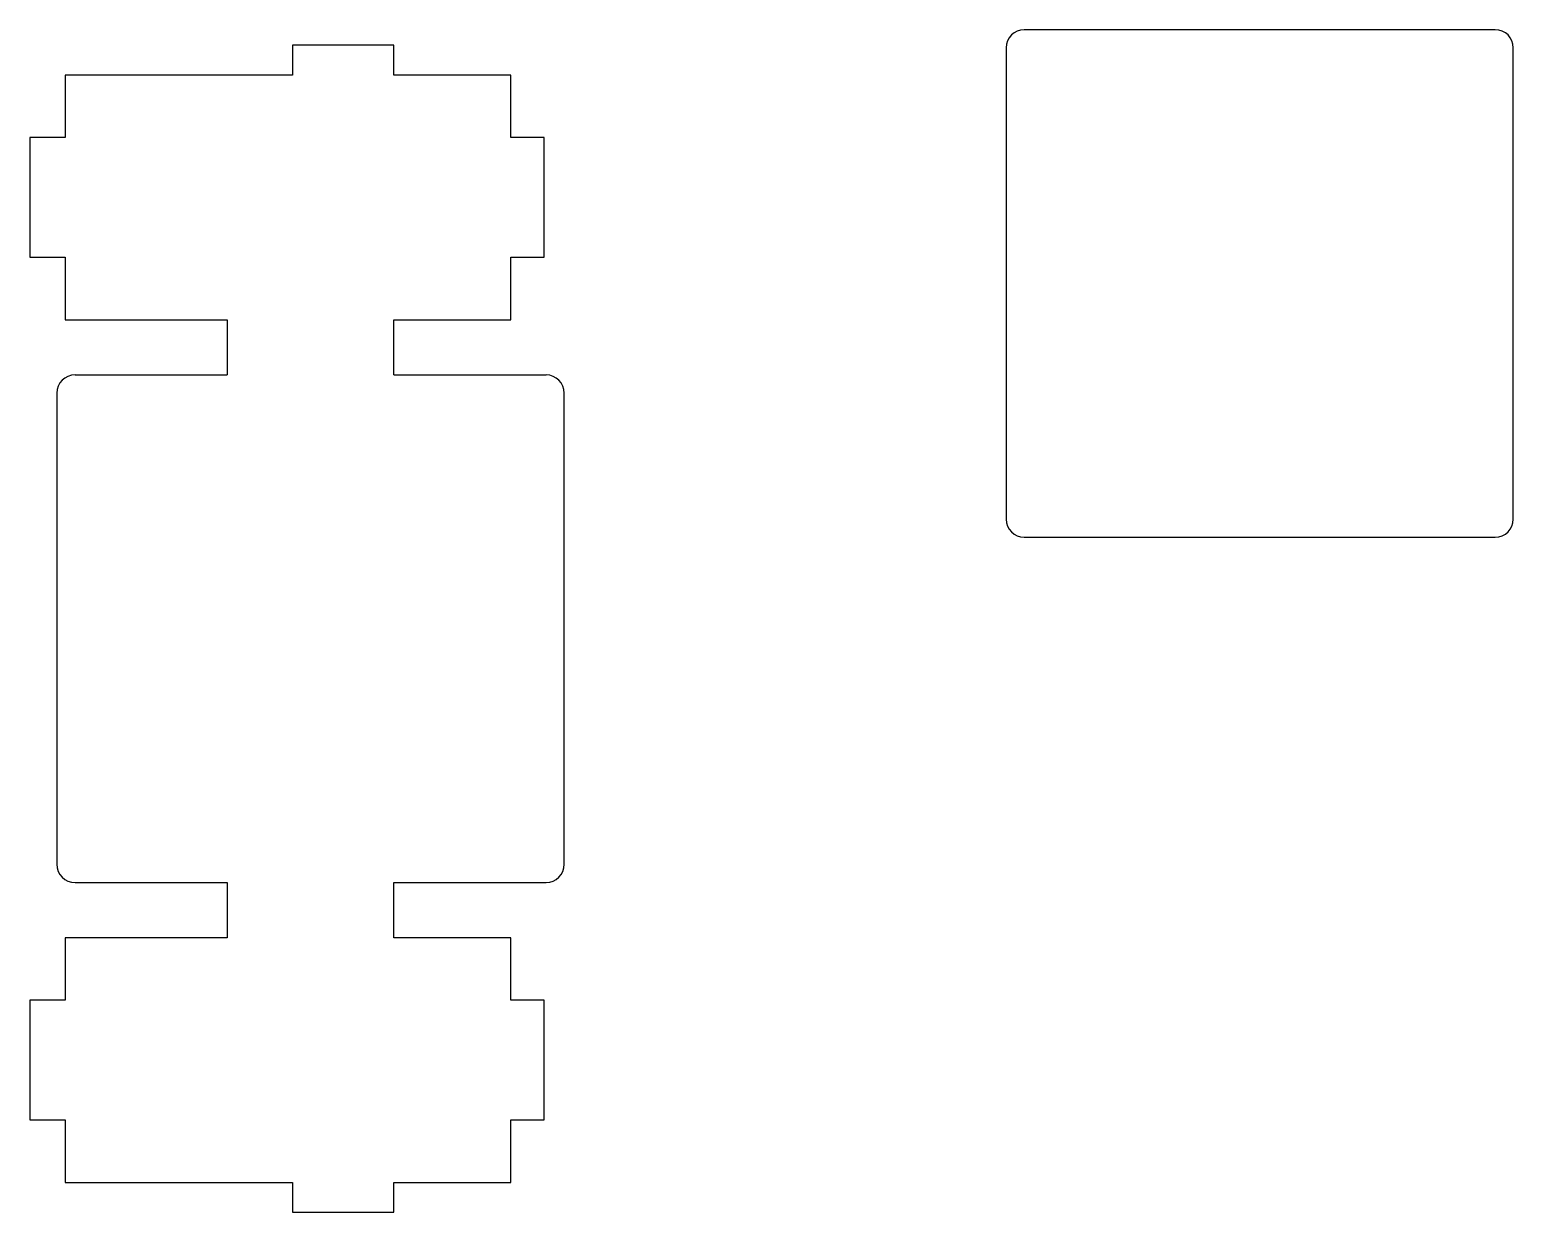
# Model space of a CAD drawing. Header units: millimetres. Extents: x 7 to 438, y -15 to 159.
# Drawn here: x 287.97 to 328.92, y 57.6 to 90.23 of the extents above; entities that cross this region are included whole.
import ezdxf

# ---------------------------------------------------------------- set-up
doc = ezdxf.new("R2010")
doc.units = ezdxf.units.MM
doc.header["$MEASUREMENT"] = 0
doc.layers.get('0').update_dxf_attribs({"linetype": 'CONTINUOUS'})

msp = doc.modelspace()

# ---------------------------------------------------------------- linework, layer by layer
for p, q in [((328.41779, 90.22806), (315.41779, 90.22806)), ((314.91779, 89.72806), (314.91779, 76.72806)), ((328.91779, 76.72806), (328.91779, 89.72806)), ((288.72404, 80.20306), (288.72404, 67.20306)), ((302.72404, 67.20306), (302.72404, 80.20306)), ((315.41779, 76.22806), (328.41779, 76.22806))]:
    msp.add_line(p, q)
at = {"color": 0}
for p, q in [((295.22279, 89.80296), (295.22279, 88.97746)), ((298.02279, 89.80296), (295.22279, 89.80296)), ((298.02279, 88.97746), (298.02279, 89.80296)), ((295.22279, 88.97746), (288.95279, 88.97746)), ((288.95279, 88.97746), (288.95279, 87.25236)), ((301.25279, 88.97746), (298.02279, 88.97746)), ((301.25279, 87.25236), (301.25279, 88.97746)), ((288.95279, 87.25236), (287.97279, 87.25236)), ((287.97279, 87.25236), (287.97279, 83.95316)), ((302.17379, 87.25236), (301.25279, 87.25236)), ((302.17379, 83.95316), (302.17379, 87.25236)), ((287.97279, 83.95316), (288.95279, 83.95316)), ((288.95279, 83.95316), (288.95279, 82.22776)), ((301.25279, 82.22776), (301.25279, 83.95316)), ((301.25279, 83.95316), (302.17379, 83.95316)), ((288.95279, 82.22776), (293.42279, 82.22776)), ((293.42279, 82.22776), (293.42279, 80.70236)), ((298.02279, 80.70236), (298.02279, 82.22776)), ((298.02279, 82.22776), (301.25279, 82.22776)), ((293.42279, 66.70306), (293.42279, 65.17726)), ((298.02279, 65.17726), (298.02279, 66.70306)), ((293.42279, 65.17726), (288.95279, 65.17726)), ((288.95279, 65.17726), (288.95279, 63.45216)), ((301.25279, 65.17726), (298.02279, 65.17726)), ((301.25279, 63.45216), (301.25279, 65.17726)), ((288.95279, 63.45216), (287.97279, 63.45216)), ((287.97279, 63.45216), (287.97279, 60.15296)), ((302.17379, 63.45216), (301.25279, 63.45216)), ((302.17379, 60.15296), (302.17379, 63.45216)), ((287.97279, 60.15296), (288.95279, 60.15296)), ((288.95279, 60.15296), (288.95279, 58.42796)), ((301.25279, 58.42796), (301.25279, 60.15296)), ((301.25279, 60.15296), (302.17379, 60.15296)), ((288.95279, 58.42796), (295.22279, 58.42796)), ((295.22279, 58.42796), (295.22279, 57.60246)), ((298.02279, 57.60246), (298.02279, 58.42796)), ((298.02279, 58.42796), (301.25279, 58.42796)), ((295.22279, 57.60246), (298.02279, 57.60246))]:
    msp.add_line(p, q, dxfattribs=at)
at = {"linetype": 'Continuous'}
for p, q in [((289.22404, 80.70306), (293.42279, 80.70236)), ((298.02279, 80.70236), (302.22404, 80.70306)), ((289.22404, 66.70306), (293.42279, 66.70306)), ((298.02279, 66.70306), (302.22404, 66.70306))]:
    msp.add_line(p, q, dxfattribs=at)
for centre, start, end in [((315.41779, 89.72806), 90, 180), ((328.41779, 89.72806), 0, 90), ((289.22404, 80.20306), 90, 180), ((302.22404, 80.20306), 0, 90), ((315.41779, 76.72806), 180, 270), ((328.41779, 76.72806), 270, 0), ((289.22404, 67.20306), 180, 270), ((302.22404, 67.20306), 270, 0)]:
    msp.add_arc(centre, 0.5, start, end)

doc.saveas('drawing.dxf')
